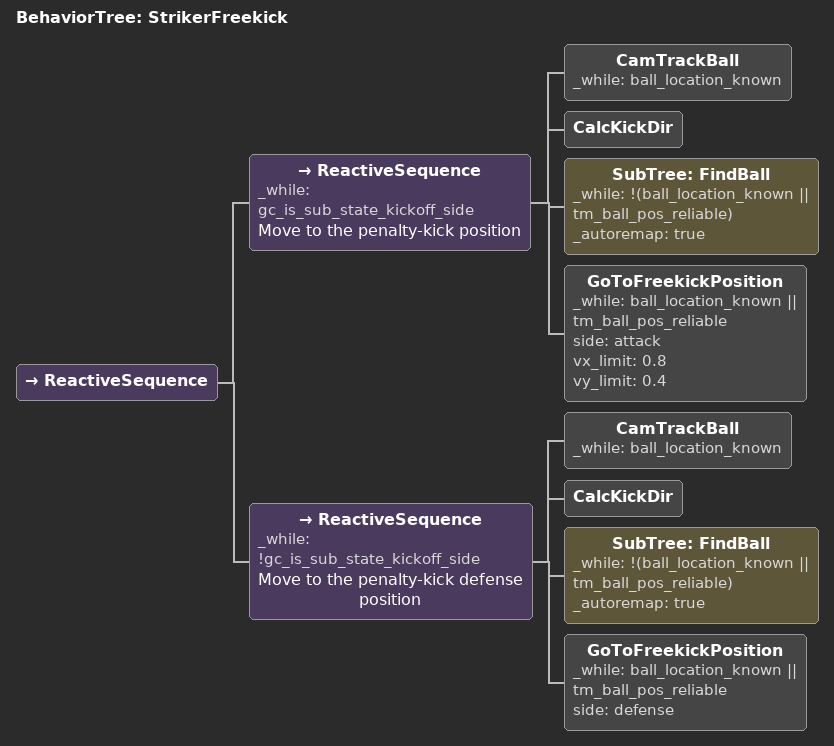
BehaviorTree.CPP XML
<root BTCPP_format="4" >
   <include path="./subtree_cam_find_and_track_ball.xml" />
   <include path="./subtree_find_ball.xml" />
   <include path="./subtree_locate.xml" />
   <BehaviorTree ID="StrikerFreekick">
      <ReactiveSequence>
         <ReactiveSequence _while="gc_is_sub_state_kickoff_side" name="Move to the penalty-kick position">
            <CamTrackBall _while="ball_location_known" />
            <CalcKickDir />
            <SubTree ID="FindBall" _while="!(ball_location_known || tm_ball_pos_reliable)" _autoremap="true" />
            <GoToFreekickPosition _while="ball_location_known || tm_ball_pos_reliable" side="attack" vx_limit="0.8" vy_limit="0.4" />
         </ReactiveSequence>
         <ReactiveSequence _while="!gc_is_sub_state_kickoff_side" name="Move to the penalty-kick defense position">
            <CamTrackBall _while="ball_location_known" />
            <CalcKickDir />
            <SubTree ID="FindBall" _while="!(ball_location_known || tm_ball_pos_reliable)" _autoremap="true" />
            <GoToFreekickPosition _while="ball_location_known || tm_ball_pos_reliable" side="defense" />
         </ReactiveSequence>
      </ReactiveSequence>
   </BehaviorTree>
</root>
